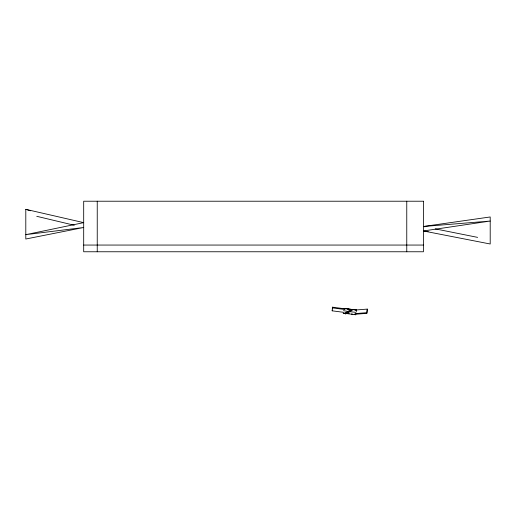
<?xml version="1.0" encoding="UTF-8"?>
<svg xmlns="http://www.w3.org/2000/svg" width="516" height="516" viewBox="0 0 516 516"><rect width="100%" height="100%" fill="white"/><g stroke="black" fill="none" stroke-linecap="round" stroke-linejoin="round"><path stroke-width="0.77" d="M343.243 312.27L332.194 310.825L332.446 307.175L345.075 308.832M356.356 311.587L356.375 310L343.753 308.4L356.55 310.071M332.446 307.175L332.336 307.871L344.965 309.523M332.194 310.825L332.298 310.129M355.066 314.27L366.831 313.347L367.295 309.097L355.53 310.026M366.831 313.347L367.295 309.097M347.616 309.136L348.094 308.51L349.235 309.387M347.765 308.82L348.094 308.51M345.049 313.206L350.48 309.774L352.138 309.336L352.557 310.006L350.899 310.445L345.462 313.87L345.049 313.206L346.707 312.76M351.873 310.432L347.12 313.431L345.462 313.87M423.423 226.492L490.2 216.965L490.2 243.997L423.423 230.968L490.2 221.054L423.423 226.492L424.997 226.808M354.95 313.618L366.708 312.696M83.689 245.055L423.423 245.055M355.995 312.361L349.693 311.67M345.139 313.238L343.146 313.102L355.937 314.773L355.163 314.579M348.048 313.567L349.151 313.709M423.423 230.968L428.196 231.607M348.042 311.451L343.456 310.677M351.357 313.999L352.88 314.218M435.207 228.859L477.629 237.379M25.8 209.335L83.689 222.635L25.8 234.651L83.689 227.492L25.8 239.018L25.8 209.335L30.373 210.767M36.752 216.307L74.298 225.253M350.48 309.774L350.899 310.445M406.763 201.221L406.763 251.763M97.24 201.221L97.24 251.763M423.423 201.221L83.689 201.221L83.689 251.763L423.423 251.763L423.423 201.221"/></g></svg>
